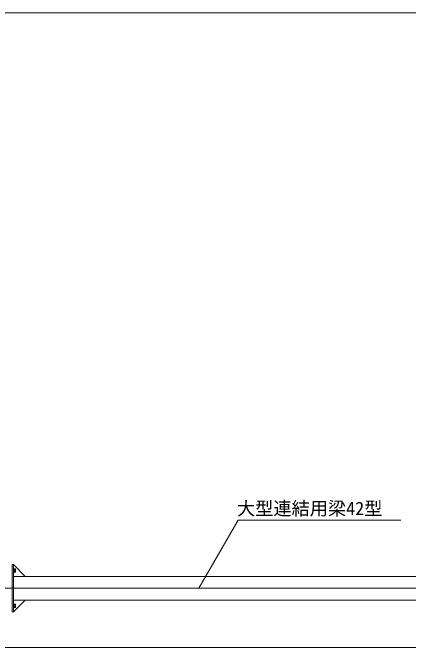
# Model space of a CAD drawing. Units: millimetres, scale not verified. Extents: x -30584 to 1616, y -23100 to 23100.
# Drawn here: x -17308 to -13968, y -6292 to -900 of the extents above; entities that cross this region are included whole.
import ezdxf
from ezdxf.enums import TextEntityAlignment as Align

# ---------------------------------------------------------------- set-up
doc = ezdxf.new("R2010")
doc.units = ezdxf.units.MM
doc.header["$LTSCALE"] = 150
doc.linetypes.add('CHAIN2', pattern=[12, 9, -1, 1, -1])
for name, color, linetype, lineweight in [('0-6_ﾎﾞﾙﾄ類', 2, 'Continuous', 18), ('0-A_図面枠', 7, 'Continuous', 18), ('0-B_寸法', 3, 'Continuous', 18), ('0-F_大型連結用梁42', 7, 'Continuous', 18), ('1-5_通芯', 1, 'CHAIN2', 18), ('1-A_文字', 7, 'Continuous', 18)]:
    doc.layers.add(name, color=color, linetype=linetype, lineweight=lineweight)
doc.styles.add('ＭＳ ゴシック', font='')
doc.styles.get('ＭＳ ゴシック').set_extended_font_data('MS Gothic')

msp = doc.modelspace()

# ---------------------------------------------------------------- linework, layer by layer
at = {"layer": '0-6_ﾎﾞﾙﾄ類'}
for p, q in [((-17295.2, -5623.9), (-17295.2, -5596.1)), ((-17295.2, -5596.1), (-17286.5, -5596.1)), ((-17295.2, -5603.1), (-17286.5, -5603.1)), ((-17285.2, -5598.5), (-17286.5, -5596.1)), ((-17285.2, -5621.5), (-17285.2, -5598.5)), ((-17298.2, -5608.8), (-17302.2, -5609.9)), ((-17298.2, -5610.1), (-17302.2, -5611.2)), ((-17295.2, -5616.9), (-17286.5, -5616.9)), ((-17295.2, -5623.9), (-17286.5, -5623.9)), ((-17285.2, -5621.5), (-17286.5, -5623.9)), ((-17298.2, -5908.8), (-17302.2, -5909.9)), ((-17298.2, -5910.1), (-17302.2, -5911.2)), ((-17295.2, -5923.9), (-17295.2, -5896.1)), ((-17295.2, -5896.1), (-17286.5, -5896.1)), ((-17295.2, -5903.1), (-17286.5, -5903.1)), ((-17295.2, -5916.9), (-17286.5, -5916.9)), ((-17295.2, -5923.9), (-17286.5, -5923.9)), ((-17285.2, -5898.5), (-17286.5, -5896.1)), ((-17285.2, -5921.5), (-17286.5, -5923.9)), ((-17285.2, -5921.5), (-17285.2, -5898.5))]:
    msp.add_line(p, q, dxfattribs=at)
for points in [[(-17298.2, -5596), (-17298.2, -5624), (-17302.2, -5624), (-17302.2, -5596)], [(-17295.2, -5624), (-17298.2, -5624), (-17298.2, -5596), (-17295.2, -5596)], [(-17298.2, -5896), (-17298.2, -5924), (-17302.2, -5924), (-17302.2, -5896)], [(-17295.2, -5924), (-17298.2, -5924), (-17298.2, -5896), (-17295.2, -5896)]]:
    msp.add_lwpolyline(points, close=True, dxfattribs=at)
for centre, radius, start, end in [((-17291.6, -5599.6), 6.13, 325.616, 34.384), ((-17308.4, -5610), 22.9, 342.412, 17.588), ((-17291.6, -5620.4), 6.13, 325.616, 34.384), ((-17291.6, -5899.6), 6.13, 325.616, 34.384), ((-17308.4, -5910), 22.9, 342.412, 17.588), ((-17291.6, -5920.4), 6.13, 325.616, 34.384)]:
    msp.add_arc(centre, radius, start, end, dxfattribs=at)
at = {"layer": '0-A_図面枠'}
msp.add_lwpolyline([(-30584.2, -900), (1615.8, -900), (1615.8, -23100), (-30584.2, -23100)], close=True, dxfattribs=at)
at = {"layer": '0-B_寸法'}
msp.add_line((-13740.2, -6260), (-25934.2, -6260), dxfattribs=at)
at = {"layer": '0-F_大型連結用梁42'}
for points in [[(-17314.2, -5960), (-17302.2, -5960), (-17302.2, -5560), (-17314.2, -5560)], [(-17202.2, -5660), (-17302.2, -5560), (-17302.2, -5660)], [(-17302.2, -5860), (-13014.2, -5860), (-13014.2, -5660), (-17302.2, -5660)], [(-17302.2, -5660), (-13743.7, -5660), (-13743.7, -5760), (-17302.2, -5760)], [(-17302.2, -5860), (-13743.7, -5860), (-13743.7, -5760), (-17302.2, -5760)], [(-17202.2, -5860), (-17302.2, -5960), (-17302.2, -5860)]]:
    msp.add_lwpolyline(points, close=True, dxfattribs=at)
at = {"layer": '1-5_通芯'}
msp.add_line((-26714.2, -5760), (-11732.6, -5760), dxfattribs=at)
at = {"layer": '1-A_文字'}
for p, q in [((-15737.1, -5760), (-15405.1, -5185.1)), ((-15405.1, -5185.1), (-15404.6, -5185.1)), ((-15404.6, -5185.1), (-14030.5, -5185.1))]:
    msp.add_line(p, q, dxfattribs=at)

# ---------------------------------------------------------------- texts
at = {"layer": '1-A_文字', "style": 'ＭＳ ゴシック'}
msp.add_text('大型連結用梁42型', height=112.6, dxfattribs=at).set_placement((-15413.9, -5176.4), align=Align.BOTTOM_LEFT)

doc.saveas('drawing.dxf')
